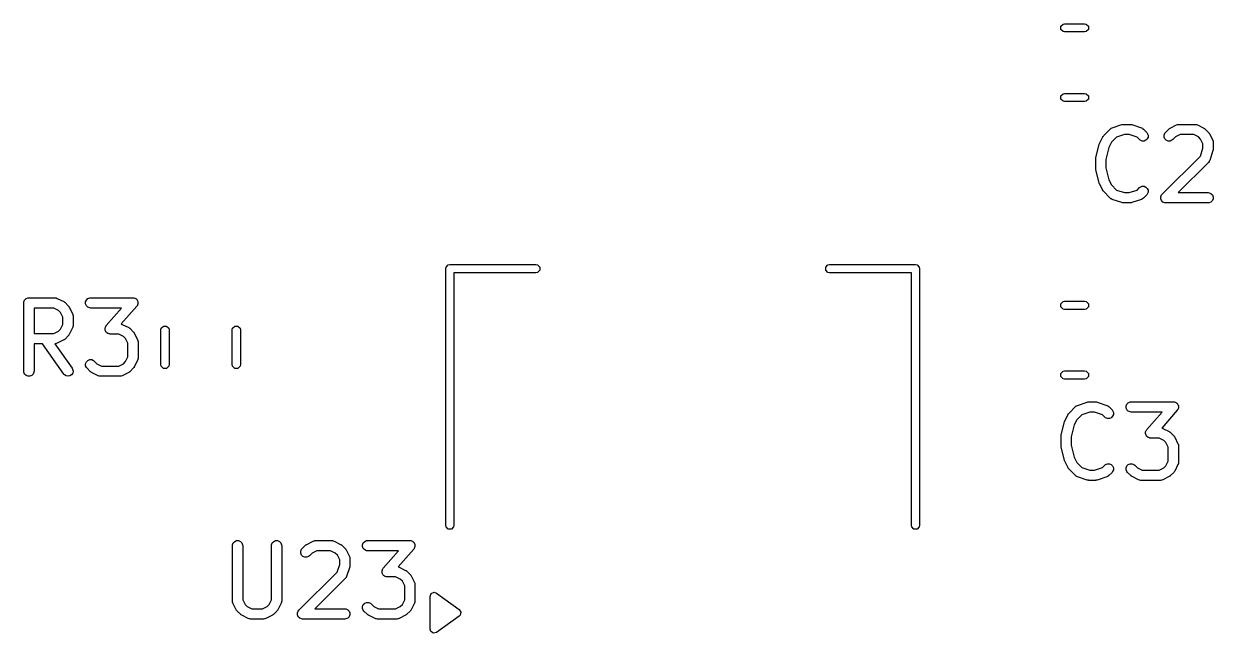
# Model space of a CAD drawing. Extents: x 117.1 to 211, y -138.1 to -43.1.
# Drawn here: x 118.82 to 136.24, y -61.95 to -53.02 of the extents above; entities that cross this region are included whole.
import ezdxf

# ---------------------------------------------------------------- set-up
doc = ezdxf.new("R2010")
doc.units = 0
doc.layers.add('BLACK', color=7, linetype='CONTINUOUS')

msp = doc.modelspace()

# ---------------------------------------------------------------- linework, layer by layer
at = {"layer": 'BLACK', "linetype": 'CONTINUOUS'}
for p, q in [((134.0108, -53.061039), (134.043272, -53.028567)), ((134.0108, -53.106961), (134.0108, -53.061039)), ((134.043272, -53.139433), (134.0108, -53.106961)), ((134.043272, -53.028567), (134.066233, -53.024)), ((134.066233, -53.024), (134.358767, -53.024)), ((134.358767, -53.024), (134.381728, -53.028567)), ((134.381728, -53.028567), (134.4142, -53.061039)), ((134.4142, -53.106961), (134.381728, -53.139433)), ((134.4142, -53.061039), (134.4142, -53.106961)), ((134.066233, -53.144), (134.043272, -53.139433)), ((134.358767, -53.144), (134.066233, -53.144)), ((134.381728, -53.139433), (134.358767, -53.144)), ((134.0108, -54.081039), (134.043272, -54.048567)), ((134.0108, -54.126961), (134.0108, -54.081039)), ((134.043272, -54.159433), (134.0108, -54.126961)), ((134.043272, -54.048567), (134.066233, -54.044)), ((134.066233, -54.164), (134.043272, -54.159433)), ((134.066233, -54.044), (134.358767, -54.044)), ((134.358767, -54.164), (134.066233, -54.164)), ((134.358767, -54.044), (134.381728, -54.048567)), ((134.381728, -54.159433), (134.358767, -54.164)), ((134.381728, -54.048567), (134.4142, -54.081039)), ((134.4142, -54.126961), (134.381728, -54.159433)), ((134.4142, -54.081039), (134.4142, -54.126961)), ((134.763045, -54.549287), (134.905901, -54.501668)), ((134.905901, -54.501668), (134.913156, -54.500018)), ((134.913156, -54.500018), (134.914987, -54.49926)), ((134.914987, -54.49926), (134.91764, -54.498998)), ((134.91764, -54.498998), (134.920238, -54.498408)), ((134.920238, -54.498408), (134.922212, -54.498548)), ((134.922212, -54.498548), (134.929619, -54.497819)), ((134.929619, -54.497819), (135.024857, -54.497819)), ((135.024857, -54.497819), (135.032262, -54.498548)), ((135.032262, -54.498548), (135.034237, -54.498408)), ((135.034237, -54.498408), (135.036834, -54.498998)), ((135.036834, -54.498998), (135.039489, -54.49926)), ((135.039489, -54.49926), (135.04132, -54.500018)), ((135.04132, -54.500018), (135.048574, -54.501668)), ((135.048574, -54.501668), (135.191431, -54.549287)), ((135.610364, -54.553356), (135.705602, -54.505737)), ((135.705602, -54.505737), (135.719333, -54.500482)), ((135.719333, -54.500482), (135.722022, -54.50029)), ((135.722022, -54.50029), (135.724511, -54.49926)), ((135.724511, -54.49926), (135.739143, -54.497819)), ((135.739143, -54.497819), (135.977238, -54.497819)), ((135.977238, -54.497819), (135.99187, -54.49926)), ((135.99187, -54.49926), (135.994359, -54.500291)), ((135.994359, -54.500291), (135.997047, -54.500482)), ((135.997047, -54.500482), (136.010779, -54.505737)), ((136.010779, -54.505737), (136.106017, -54.553356)), ((134.576823, -54.777373), (134.624442, -54.682135)), ((134.624442, -54.682135), (134.628406, -54.675835)), ((134.628406, -54.675835), (134.629164, -54.674008)), ((134.629164, -54.674008), (134.630852, -54.671951)), ((134.630852, -54.671951), (134.632274, -54.669692)), ((134.632274, -54.669692), (134.633772, -54.668392)), ((134.633772, -54.668392), (134.638491, -54.662643)), ((134.638491, -54.662643), (134.733729, -54.567405)), ((134.733729, -54.567405), (134.745094, -54.558077)), ((134.745094, -54.558077), (134.747584, -54.557045)), ((134.747584, -54.557045), (134.749619, -54.555281)), ((134.749619, -54.555281), (134.763045, -54.549287)), ((134.827276, -54.68599), (134.753163, -54.760103)), ((134.941789, -54.647819), (134.827276, -54.68599)), ((135.012687, -54.647819), (134.941789, -54.647819)), ((135.1272, -54.68599), (135.012687, -54.647819)), ((135.1623, -54.72109), (135.1272, -54.68599)), ((135.191431, -54.549287), (135.204856, -54.555281)), ((135.204856, -54.555281), (135.206891, -54.557046)), ((135.206891, -54.557046), (135.209382, -54.558078)), ((135.209382, -54.558078), (135.220747, -54.567405)), ((135.220747, -54.567405), (135.268366, -54.615024)), ((135.268366, -54.615024), (135.277693, -54.626389)), ((135.277693, -54.626389), (135.288892, -54.653425)), ((135.288892, -54.682688), (135.277693, -54.709724)), ((135.288892, -54.653425), (135.288892, -54.682688)), ((135.522727, -54.653426), (135.533926, -54.626389)), ((135.522727, -54.682688), (135.522727, -54.653426)), ((135.533926, -54.709725), (135.522727, -54.682688)), ((135.533926, -54.626389), (135.543253, -54.615024)), ((135.543253, -54.615024), (135.590872, -54.567405)), ((135.590872, -54.567405), (135.596621, -54.562686)), ((135.596621, -54.562686), (135.597921, -54.561188)), ((135.597921, -54.561188), (135.60018, -54.559766)), ((135.60018, -54.559766), (135.602237, -54.558078)), ((135.602237, -54.558078), (135.604064, -54.55732)), ((135.604064, -54.55732), (135.610364, -54.553356)), ((135.688332, -54.682077), (135.649319, -54.72109)), ((135.756848, -54.647819), (135.688332, -54.682077)), ((135.959533, -54.647819), (135.756848, -54.647819)), ((136.028049, -54.682077), (135.959533, -54.647819)), ((136.058456, -54.712484), (136.028049, -54.682077)), ((136.106017, -54.553356), (136.112316, -54.55732)), ((136.112316, -54.55732), (136.114144, -54.558078)), ((136.114144, -54.558078), (136.1162, -54.559766)), ((136.1162, -54.559766), (136.11846, -54.561188)), ((136.11846, -54.561188), (136.119759, -54.562686)), ((136.119759, -54.562686), (136.125509, -54.567405)), ((136.125509, -54.567405), (136.173128, -54.615024)), ((136.173128, -54.615024), (136.177846, -54.620773)), ((136.177846, -54.620773), (136.179345, -54.622073)), ((136.179345, -54.622073), (136.180766, -54.624332)), ((136.180766, -54.624332), (136.182455, -54.626389)), ((136.182455, -54.626389), (136.183212, -54.628216)), ((136.183212, -54.628216), (136.187177, -54.634516)), ((136.187177, -54.634516), (136.234796, -54.729754)), ((134.523525, -54.9832), (134.571144, -54.792724)), ((134.571144, -54.792724), (134.571529, -54.791644)), ((134.571529, -54.791644), (134.571568, -54.791105)), ((134.571568, -54.791105), (134.573895, -54.785023)), ((134.573895, -54.785023), (134.576091, -54.778878)), ((134.576091, -54.778878), (134.576413, -54.778442)), ((134.576413, -54.778442), (134.576823, -54.777373)), ((134.714669, -54.83709), (134.671286, -55.010624)), ((134.753163, -54.760103), (134.714669, -54.83709)), ((135.173665, -54.730417), (135.1623, -54.72109)), ((135.200701, -54.741616), (135.173665, -54.730417)), ((135.229964, -54.741616), (135.200701, -54.741616)), ((135.257, -54.730417), (135.229964, -54.741616)), ((135.277693, -54.709724), (135.257, -54.730417)), ((135.554618, -54.730417), (135.533926, -54.709725)), ((135.581655, -54.741616), (135.554618, -54.730417)), ((135.610917, -54.741616), (135.581655, -54.741616)), ((135.637954, -54.730417), (135.610917, -54.741616)), ((135.649319, -54.72109), (135.637954, -54.730417)), ((136.054542, -54.960876), (136.092714, -54.846363)), ((136.092714, -54.781), (136.058456, -54.712484)), ((136.092714, -54.846363), (136.092714, -54.781)), ((136.234796, -54.729754), (136.240051, -54.743485)), ((136.240514, -54.874995), (136.238865, -54.882251)), ((136.240051, -54.743485), (136.240242, -54.746174)), ((136.240242, -54.746174), (136.241273, -54.748663)), ((136.241273, -54.873165), (136.240514, -54.874995)), ((136.241273, -54.748663), (136.242714, -54.763295)), ((136.241534, -54.870511), (136.241273, -54.873165)), ((136.242125, -54.867914), (136.241534, -54.870511)), ((136.242714, -54.858533), (136.241984, -54.865939)), ((136.241984, -54.865939), (136.242125, -54.867914)), ((136.242714, -54.763295), (136.242714, -54.858533)), ((134.521286, -55.00139), (134.521537, -54.998836)), ((134.521286, -55.144247), (134.521286, -55.00139)), ((134.521375, -54.997744), (134.522184, -54.99227)), ((134.521537, -54.998836), (134.521375, -54.997744)), ((134.522184, -54.99227), (134.522727, -54.986758)), ((134.522727, -54.986758), (134.523149, -54.985736)), ((134.523149, -54.985736), (134.523525, -54.9832)), ((134.671286, -55.010624), (134.671286, -55.135013)), ((135.495634, -55.519786), (136.054542, -54.960876)), ((136.182456, -55.043058), (136.173128, -55.054423)), ((136.183487, -55.040567), (136.182456, -55.043058)), ((136.185252, -55.038533), (136.183487, -55.040567)), ((136.191246, -55.025107), (136.185252, -55.038533)), ((136.238865, -54.882251), (136.191246, -55.025107)), ((134.521537, -55.1468), (134.521286, -55.144247)), ((134.521375, -55.147893), (134.521537, -55.1468)), ((134.522184, -55.153366), (134.521375, -55.147893)), ((134.522727, -55.158879), (134.522184, -55.153366)), ((134.523149, -55.1599), (134.522727, -55.158879)), ((134.523525, -55.162437), (134.523149, -55.1599)), ((134.571144, -55.352913), (134.523525, -55.162437)), ((134.671286, -55.135013), (134.714669, -55.308547)), ((136.173128, -55.054423), (135.729733, -55.497819)), ((134.571529, -55.353992), (134.571144, -55.352913)), ((134.571568, -55.354532), (134.571529, -55.353992)), ((134.573895, -55.360613), (134.571568, -55.354532)), ((134.576091, -55.366759), (134.573895, -55.360613)), ((134.576413, -55.367194), (134.576091, -55.366759)), ((134.576823, -55.368264), (134.576413, -55.367194)), ((134.624442, -55.463502), (134.576823, -55.368264)), ((134.714669, -55.308547), (134.753163, -55.385534)), ((134.753163, -55.385534), (134.827276, -55.459648)), ((134.628405, -55.469798), (134.624442, -55.463502)), ((134.629163, -55.471628), (134.628405, -55.469798)), ((134.630852, -55.473686), (134.629163, -55.471628)), ((134.632274, -55.475945), (134.630852, -55.473686)), ((134.633772, -55.477244), (134.632274, -55.475945)), ((134.638491, -55.482994), (134.633772, -55.477244)), ((134.733729, -55.578233), (134.638491, -55.482994)), ((134.827276, -55.459648), (134.941789, -55.497819)), ((134.941789, -55.497819), (135.012687, -55.497819)), ((135.012687, -55.497819), (135.1272, -55.459647)), ((135.1272, -55.459647), (135.162299, -55.424548)), ((135.162299, -55.424548), (135.173665, -55.41522)), ((135.173665, -55.41522), (135.200701, -55.404021)), ((135.200701, -55.404021), (135.229964, -55.404021)), ((135.268366, -55.530613), (135.220748, -55.578232)), ((135.229964, -55.404021), (135.257, -55.415219)), ((135.257, -55.415219), (135.277693, -55.435912)), ((135.277694, -55.519247), (135.268366, -55.530613)), ((135.277693, -55.435912), (135.288892, -55.462948)), ((135.288892, -55.492211), (135.277694, -55.519247)), ((135.288892, -55.462948), (135.288892, -55.492211)), ((135.475108, -55.558187), (135.486307, -55.531151)), ((135.475108, -55.587451), (135.475108, -55.558187)), ((135.486307, -55.531151), (135.495634, -55.519786)), ((135.729733, -55.497819), (136.167714, -55.497819)), ((136.167714, -55.497819), (136.182346, -55.49926)), ((136.182346, -55.49926), (136.209382, -55.510459)), ((136.209382, -55.510459), (136.230074, -55.531151)), ((136.230074, -55.531151), (136.241273, -55.558187)), ((136.241273, -55.558187), (136.241273, -55.587451)), ((134.745094, -55.587561), (134.733729, -55.578233)), ((134.747584, -55.588592), (134.745094, -55.587561)), ((134.749619, -55.590357), (134.747584, -55.588592)), ((134.763045, -55.596351), (134.749619, -55.590357)), ((134.905901, -55.64397), (134.763045, -55.596351)), ((134.913156, -55.645619), (134.905901, -55.64397)), ((134.914987, -55.646378), (134.913156, -55.645619)), ((134.91764, -55.646639), (134.914987, -55.646378)), ((134.920238, -55.64723), (134.91764, -55.646639)), ((134.922212, -55.647089), (134.920238, -55.64723)), ((134.929619, -55.647819), (134.922212, -55.647089)), ((135.024857, -55.647819), (134.929619, -55.647819)), ((135.032262, -55.647089), (135.024857, -55.647819)), ((135.034237, -55.64723), (135.032262, -55.647089)), ((135.036834, -55.646639), (135.034237, -55.64723)), ((135.039489, -55.646378), (135.036834, -55.646639)), ((135.04132, -55.645619), (135.039489, -55.646378)), ((135.048574, -55.64397), (135.04132, -55.645619)), ((135.191431, -55.596351), (135.048574, -55.64397)), ((135.204856, -55.590357), (135.191431, -55.596351)), ((135.206891, -55.588591), (135.204856, -55.590357)), ((135.209382, -55.58756), (135.206891, -55.588591)), ((135.220748, -55.578232), (135.209382, -55.58756)), ((135.486307, -55.614487), (135.475108, -55.587451)), ((135.506999, -55.635179), (135.486307, -55.614487)), ((135.534035, -55.646378), (135.506999, -55.635179)), ((135.548667, -55.647819), (135.534035, -55.646378)), ((136.167714, -55.647819), (135.548667, -55.647819)), ((136.182346, -55.646378), (136.167714, -55.647819)), ((136.209382, -55.635179), (136.182346, -55.646378)), ((136.230074, -55.614487), (136.209382, -55.635179)), ((136.241273, -55.587451), (136.230074, -55.614487)), ((125.002, -56.612), (125.006567, -56.589039)), ((125.002, -60.372), (125.002, -56.612)), ((125.006567, -56.589039), (125.039039, -56.556567)), ((125.039039, -56.556567), (125.062, -56.552)), ((125.062, -56.552), (126.322, -56.552)), ((126.322, -56.552), (126.344961, -56.556567)), ((126.344961, -56.556567), (126.377433, -56.589039)), ((126.377433, -56.589039), (126.377433, -56.634961)), ((130.566567, -56.589039), (130.599039, -56.556567)), ((130.566567, -56.634961), (130.566567, -56.589039)), ((130.599039, -56.556567), (130.622, -56.552)), ((130.622, -56.552), (131.882, -56.552)), ((131.882, -56.552), (131.904961, -56.556567)), ((131.904961, -56.556567), (131.937433, -56.589039)), ((131.937433, -56.589039), (131.942, -56.612)), ((131.942, -56.612), (131.942, -60.372)), ((126.322, -56.672), (125.122, -56.672)), ((125.122, -56.672), (125.122, -60.372)), ((126.344961, -56.667433), (126.322, -56.672)), ((126.377433, -56.634961), (126.344961, -56.667433)), ((130.599039, -56.667433), (130.566567, -56.634961)), ((130.622, -56.672), (130.599039, -56.667433)), ((131.822, -56.672), (130.622, -56.672)), ((131.822, -60.372), (131.822, -56.672)), ((118.820905, -57.112819), (118.822346, -57.098187)), ((118.820905, -58.112819), (118.820905, -57.112819)), ((118.822346, -57.098187), (118.833545, -57.071151)), ((118.833545, -57.071151), (118.854237, -57.050459)), ((118.854237, -57.050459), (118.881273, -57.03926)), ((118.881273, -57.03926), (118.895905, -57.037819)), ((118.895905, -57.037819), (119.276857, -57.037819)), ((119.276857, -57.037819), (119.291489, -57.03926)), ((119.291489, -57.03926), (119.293978, -57.040291)), ((119.293978, -57.040291), (119.296666, -57.040482)), ((119.296666, -57.040482), (119.310398, -57.045737)), ((119.310398, -57.045737), (119.405636, -57.093356)), ((119.405636, -57.093356), (119.411935, -57.09732)), ((119.411935, -57.09732), (119.413763, -57.098078)), ((119.413763, -57.098078), (119.415819, -57.099766)), ((119.415819, -57.099766), (119.418079, -57.101188)), ((119.418079, -57.101188), (119.419378, -57.102686)), ((119.419378, -57.102686), (119.425128, -57.107405)), ((119.425128, -57.107405), (119.472747, -57.155024)), ((119.727108, -57.098187), (119.738307, -57.071151)), ((119.727108, -57.127451), (119.727108, -57.098187)), ((119.738307, -57.154487), (119.727108, -57.127451)), ((119.738307, -57.071151), (119.758999, -57.050459)), ((119.758999, -57.050459), (119.786035, -57.03926)), ((119.786035, -57.03926), (119.800667, -57.037819)), ((119.800667, -57.037819), (120.419714, -57.037819)), ((120.419714, -57.037819), (120.427452, -57.038581)), ((120.427452, -57.038581), (120.42942, -57.03845)), ((120.42942, -57.03845), (120.430775, -57.038908)), ((120.430775, -57.038908), (120.434346, -57.03926)), ((120.434346, -57.03926), (120.445603, -57.043923)), ((120.445603, -57.043923), (120.457141, -57.047825)), ((120.457141, -57.047825), (120.459045, -57.04949)), ((120.459045, -57.04949), (120.461382, -57.050459)), ((120.461382, -57.050459), (120.469992, -57.059069)), ((120.469992, -57.059069), (120.479165, -57.067095)), ((120.479165, -57.067095), (120.480287, -57.069364)), ((120.480287, -57.069364), (120.482074, -57.071151)), ((120.482074, -57.071151), (120.486734, -57.082401)), ((120.488609, -57.138708), (120.484708, -57.150246)), ((120.486734, -57.082401), (120.492137, -57.093327)), ((120.493273, -57.127451), (120.488609, -57.138708)), ((120.492137, -57.093327), (120.492305, -57.09585)), ((120.492305, -57.09585), (120.493273, -57.098187)), ((120.493273, -57.098187), (120.493273, -57.110371)), ((120.493273, -57.110371), (120.494083, -57.122525)), ((120.494083, -57.122525), (120.493273, -57.12492)), ((120.493273, -57.12492), (120.493273, -57.127451)), ((134.0108, -57.125039), (134.043272, -57.092567)), ((134.0108, -57.170961), (134.0108, -57.125039)), ((134.043272, -57.092567), (134.066233, -57.088)), ((134.066233, -57.088), (134.358767, -57.088)), ((134.358767, -57.088), (134.381728, -57.092567)), ((134.381728, -57.092567), (134.4142, -57.125039)), ((134.4142, -57.125039), (134.4142, -57.170961)), ((119.259152, -57.187819), (118.970905, -57.187819)), ((118.970905, -57.187819), (118.970905, -57.561628)), ((119.327668, -57.222077), (119.259152, -57.187819)), ((119.358075, -57.252484), (119.327668, -57.222077)), ((119.392333, -57.321), (119.358075, -57.252484)), ((119.472747, -57.155024), (119.477465, -57.160773)), ((119.477465, -57.160773), (119.478964, -57.162073)), ((119.478964, -57.162073), (119.480385, -57.164332)), ((119.480385, -57.164332), (119.482074, -57.166389)), ((119.482074, -57.166389), (119.482831, -57.168216)), ((119.482831, -57.168216), (119.486796, -57.174516)), ((119.486796, -57.174516), (119.534415, -57.269754)), ((119.534415, -57.269754), (119.53967, -57.283485)), ((119.53967, -57.283485), (119.539861, -57.286174)), ((119.539861, -57.286174), (119.540892, -57.288663)), ((119.540892, -57.288663), (119.542333, -57.303295)), ((119.542333, -57.303295), (119.542333, -57.446152)), ((119.758999, -57.175179), (119.738307, -57.154487)), ((119.786035, -57.186378), (119.758999, -57.175179)), ((119.800667, -57.187819), (119.786035, -57.186378)), ((120.254432, -57.187819), (119.800667, -57.187819)), ((120.029938, -57.444383), (120.254432, -57.187819)), ((120.476157, -57.162207), (120.249261, -57.421516)), ((120.480678, -57.155882), (120.476157, -57.162207)), ((120.482074, -57.154487), (120.480678, -57.155882)), ((120.482622, -57.153163), (120.482074, -57.154487)), ((120.484708, -57.150246), (120.482622, -57.153163)), ((134.043272, -57.203433), (134.0108, -57.170961)), ((134.066233, -57.208), (134.043272, -57.203433)), ((134.358767, -57.208), (134.066233, -57.208)), ((134.381728, -57.203433), (134.358767, -57.208)), ((134.4142, -57.170961), (134.381728, -57.203433)), ((119.358075, -57.496963), (119.392333, -57.428447)), ((119.392333, -57.428447), (119.392333, -57.321)), ((119.534415, -57.479693), (119.486796, -57.574931)), ((119.53967, -57.465962), (119.534415, -57.479693)), ((119.539861, -57.463272), (119.53967, -57.465962)), ((119.540892, -57.460784), (119.539861, -57.463272)), ((119.542333, -57.446152), (119.540892, -57.460784)), ((120.012012, -57.484065), (120.012822, -57.481669)), ((120.012822, -57.496218), (120.012012, -57.484065)), ((120.012822, -57.479139), (120.017485, -57.467881)), ((120.012822, -57.481669), (120.012822, -57.479139)), ((120.017485, -57.467881), (120.021387, -57.456344)), ((120.021387, -57.456344), (120.023472, -57.453426)), ((120.023472, -57.453426), (120.024021, -57.452103)), ((120.024021, -57.452103), (120.025416, -57.450707)), ((120.025416, -57.450707), (120.029938, -57.444383)), ((120.249261, -57.421516), (120.262779, -57.426689)), ((120.262779, -57.426689), (120.358017, -57.474308)), ((120.358017, -57.474308), (120.364316, -57.478272)), ((120.364316, -57.478272), (120.366144, -57.47903)), ((120.366144, -57.47903), (120.3682, -57.480718)), ((120.3682, -57.480718), (120.37046, -57.48214)), ((120.37046, -57.48214), (120.371759, -57.483638)), ((120.371759, -57.483638), (120.377509, -57.488357)), ((120.377509, -57.488357), (120.425128, -57.535976)), ((120.8295, -57.506776), (120.834067, -57.483815)), ((120.834067, -57.483815), (120.866539, -57.451343)), ((120.866539, -57.451343), (120.912461, -57.451343)), ((120.912461, -57.451343), (120.944933, -57.483815)), ((120.944933, -57.483815), (120.9495, -57.506776)), ((121.8745, -57.506776), (121.879067, -57.483815)), ((121.879067, -57.483815), (121.911539, -57.451343)), ((121.911539, -57.451343), (121.957461, -57.451343)), ((121.957461, -57.451343), (121.989933, -57.483815)), ((121.989933, -57.483815), (121.9945, -57.506776)), ((118.970905, -57.561628), (119.259152, -57.561628)), ((119.259152, -57.561628), (119.327668, -57.52737)), ((119.405636, -57.656091), (119.310398, -57.70371)), ((119.327668, -57.52737), (119.358075, -57.496963)), ((119.411935, -57.652126), (119.405636, -57.656091)), ((119.413763, -57.651369), (119.411935, -57.652126)), ((119.415819, -57.64968), (119.413763, -57.651369)), ((119.418079, -57.648259), (119.415819, -57.64968)), ((119.419378, -57.64676), (119.418079, -57.648259)), ((119.425128, -57.642042), (119.419378, -57.64676)), ((119.472747, -57.594423), (119.425128, -57.642042)), ((119.477465, -57.588673), (119.472747, -57.594423)), ((119.478964, -57.587374), (119.477465, -57.588673)), ((119.480385, -57.585114), (119.478964, -57.587374)), ((119.482074, -57.583058), (119.480385, -57.585114)), ((119.482831, -57.58123), (119.482074, -57.583058)), ((119.486796, -57.574931), (119.482831, -57.58123)), ((120.012822, -57.508403), (120.012822, -57.496218)), ((120.013789, -57.510739), (120.012822, -57.508403)), ((120.013958, -57.513263), (120.013789, -57.510739)), ((120.01936, -57.524188), (120.013958, -57.513263)), ((120.024021, -57.535439), (120.01936, -57.524188)), ((120.025807, -57.537225), (120.024021, -57.535439)), ((120.02693, -57.539495), (120.025807, -57.537225)), ((120.036102, -57.54752), (120.02693, -57.539495)), ((120.044713, -57.556131), (120.036102, -57.54752)), ((120.047049, -57.557099), (120.044713, -57.556131)), ((120.048954, -57.558765), (120.047049, -57.557099)), ((120.060491, -57.562666), (120.048954, -57.558765)), ((120.071749, -57.56733), (120.060491, -57.562666)), ((120.075319, -57.567681), (120.071749, -57.56733)), ((120.076675, -57.56814), (120.075319, -57.567681)), ((120.078642, -57.568008), (120.076675, -57.56814)), ((120.086381, -57.568771), (120.078642, -57.568008)), ((120.211533, -57.568771), (120.086381, -57.568771)), ((120.280049, -57.603029), (120.211533, -57.568771)), ((120.310456, -57.633436), (120.280049, -57.603029)), ((120.344714, -57.701952), (120.310456, -57.633436)), ((120.425128, -57.535976), (120.429846, -57.541725)), ((120.429846, -57.541725), (120.431345, -57.543025)), ((120.431345, -57.543025), (120.432766, -57.545284)), ((120.432766, -57.545284), (120.434455, -57.547341)), ((120.434455, -57.547341), (120.435212, -57.549168)), ((120.435212, -57.549168), (120.439177, -57.555468)), ((120.439177, -57.555468), (120.486796, -57.650706)), ((120.486796, -57.650706), (120.492051, -57.664437)), ((120.492051, -57.664437), (120.492242, -57.667126)), ((120.8295, -58.016224), (120.8295, -57.506776)), ((120.9495, -57.506776), (120.9495, -58.016224)), ((121.8745, -58.016224), (121.8745, -57.506776)), ((121.9945, -57.506776), (121.9945, -58.016224)), ((119.094951, -57.711628), (118.970905, -57.711628)), ((118.970905, -57.711628), (118.970905, -58.112819)), ((119.405891, -58.155829), (119.094951, -57.711628)), ((119.291489, -57.710187), (119.277972, -57.711518)), ((119.277972, -57.711518), (119.528776, -58.06981)), ((119.293978, -57.709155), (119.291489, -57.710187)), ((119.296666, -57.708965), (119.293978, -57.709155)), ((119.310398, -57.70371), (119.296666, -57.708965)), ((120.344714, -57.904637), (120.344714, -57.701952)), ((120.492242, -57.667126), (120.493273, -57.669615)), ((120.493273, -57.669615), (120.494714, -57.684247)), ((120.494714, -57.684247), (120.494714, -57.922342)), ((119.727108, -58.002948), (119.738307, -57.975912)), ((119.727108, -58.032211), (119.727108, -58.002948)), ((119.738307, -57.975912), (119.759, -57.955219)), ((119.759, -57.955219), (119.786036, -57.944021)), ((119.786036, -57.944021), (119.815299, -57.944021)), ((119.815299, -57.944021), (119.842335, -57.95522)), ((119.842335, -57.95522), (119.853701, -57.964548)), ((119.853701, -57.964548), (119.892713, -58.003561)), ((119.892713, -58.003561), (119.961229, -58.037819)), ((120.211533, -58.037819), (120.280048, -58.003561)), ((120.280048, -58.003561), (120.310455, -57.973153)), ((120.310455, -57.973153), (120.344714, -57.904637)), ((120.486796, -57.955883), (120.439177, -58.051121)), ((120.492051, -57.942152), (120.486796, -57.955883)), ((120.492242, -57.939462), (120.492051, -57.942152)), ((120.493273, -57.936974), (120.492242, -57.939462)), ((120.494714, -57.922342), (120.493273, -57.936974)), ((118.822346, -58.127451), (118.820905, -58.112819)), ((118.833545, -58.154487), (118.822346, -58.127451)), ((118.854237, -58.175179), (118.833545, -58.154487)), ((118.881273, -58.186378), (118.854237, -58.175179)), ((118.910537, -58.186378), (118.881273, -58.186378)), ((118.937573, -58.175179), (118.910537, -58.186378)), ((118.958265, -58.154487), (118.937573, -58.175179)), ((118.969464, -58.127451), (118.958265, -58.154487)), ((118.970905, -58.112819), (118.969464, -58.127451)), ((119.415462, -58.166989), (119.405891, -58.155829)), ((119.440141, -58.182716), (119.415462, -58.166989)), ((119.468958, -58.187802), (119.440141, -58.182716)), ((119.497529, -58.181472), (119.468958, -58.187802)), ((119.521503, -58.16469), (119.497529, -58.181472)), ((119.53723, -58.140012), (119.521503, -58.16469)), ((119.528776, -58.06981), (119.535986, -58.082623)), ((119.535986, -58.082623), (119.542315, -58.111194)), ((119.542315, -58.111194), (119.53723, -58.140012)), ((119.738306, -58.059247), (119.727108, -58.032211)), ((119.747633, -58.070612), (119.738306, -58.059247)), ((119.795252, -58.118232), (119.747633, -58.070612)), ((119.801001, -58.12295), (119.795252, -58.118232)), ((119.802302, -58.12445), (119.801001, -58.12295)), ((119.804561, -58.125872), (119.802302, -58.12445)), ((119.806618, -58.12756), (119.804561, -58.125872)), ((119.808445, -58.128317), (119.806618, -58.12756)), ((119.814745, -58.132282), (119.808445, -58.128317)), ((119.909983, -58.179901), (119.814745, -58.132282)), ((119.923714, -58.185156), (119.909983, -58.179901)), ((119.926403, -58.185347), (119.923714, -58.185156)), ((119.928892, -58.186378), (119.926403, -58.185347)), ((119.943524, -58.187819), (119.928892, -58.186378)), ((120.229238, -58.187819), (119.943524, -58.187819)), ((119.961229, -58.037819), (120.211533, -58.037819)), ((120.24387, -58.186378), (120.229238, -58.187819)), ((120.246359, -58.185346), (120.24387, -58.186378)), ((120.249047, -58.185156), (120.246359, -58.185346)), ((120.262779, -58.179901), (120.249047, -58.185156)), ((120.358017, -58.132282), (120.262779, -58.179901)), ((120.364316, -58.128317), (120.358017, -58.132282)), ((120.366144, -58.12756), (120.364316, -58.128317)), ((120.3682, -58.125872), (120.366144, -58.12756)), ((120.37046, -58.12445), (120.3682, -58.125872)), ((120.37176, -58.12295), (120.37046, -58.12445)), ((120.37751, -58.118232), (120.37176, -58.12295)), ((120.425128, -58.070613), (120.37751, -58.118232)), ((120.429846, -58.064863), (120.425128, -58.070613)), ((120.431345, -58.063564), (120.429846, -58.064863)), ((120.432766, -58.061305), (120.431345, -58.063564)), ((120.434456, -58.059247), (120.432766, -58.061305)), ((120.435213, -58.057417), (120.434456, -58.059247)), ((120.439177, -58.051121), (120.435213, -58.057417)), ((120.834067, -58.039185), (120.8295, -58.016224)), ((120.866539, -58.071657), (120.834067, -58.039185)), ((120.912461, -58.071657), (120.866539, -58.071657)), ((120.944933, -58.039185), (120.912461, -58.071657)), ((120.9495, -58.016224), (120.944933, -58.039185)), ((121.879067, -58.039185), (121.8745, -58.016224)), ((121.911539, -58.071657), (121.879067, -58.039185)), ((121.957461, -58.071657), (121.911539, -58.071657)), ((121.989933, -58.039185), (121.957461, -58.071657)), ((121.9945, -58.016224), (121.989933, -58.039185)), ((134.0108, -58.145039), (134.043272, -58.112567)), ((134.0108, -58.190961), (134.0108, -58.145039)), ((134.043272, -58.112567), (134.066233, -58.108)), ((134.066233, -58.108), (134.358767, -58.108)), ((134.358767, -58.108), (134.381728, -58.112567)), ((134.381728, -58.112567), (134.4142, -58.145039)), ((134.4142, -58.145039), (134.4142, -58.190961)), ((134.043272, -58.223433), (134.0108, -58.190961)), ((134.066233, -58.228), (134.043272, -58.223433)), ((134.358767, -58.228), (134.066233, -58.228)), ((134.381728, -58.223433), (134.358767, -58.228)), ((134.4142, -58.190961), (134.381728, -58.223433)), ((134.130491, -58.726643), (134.225729, -58.631405)), ((134.225729, -58.631405), (134.237094, -58.622077)), ((134.237094, -58.622077), (134.239584, -58.621045)), ((134.239584, -58.621045), (134.241619, -58.619281)), ((134.241619, -58.619281), (134.255045, -58.613287)), ((134.255045, -58.613287), (134.397901, -58.565668)), ((134.397901, -58.565668), (134.405156, -58.564018)), ((134.405156, -58.564018), (134.406987, -58.56326)), ((134.406987, -58.56326), (134.40964, -58.562998)), ((134.40964, -58.562998), (134.412238, -58.562408)), ((134.412238, -58.562408), (134.414212, -58.562548)), ((134.414212, -58.562548), (134.421619, -58.561819)), ((134.421619, -58.561819), (134.516857, -58.561819)), ((134.516857, -58.561819), (134.524262, -58.562548)), ((134.524262, -58.562548), (134.526237, -58.562408)), ((134.526237, -58.562408), (134.528834, -58.562998)), ((134.528834, -58.562998), (134.531489, -58.56326)), ((134.531489, -58.56326), (134.53332, -58.564018)), ((134.53332, -58.564018), (134.540574, -58.565668)), ((134.540574, -58.565668), (134.683431, -58.613287)), ((134.683431, -58.613287), (134.696856, -58.619281)), ((134.696856, -58.619281), (134.698891, -58.621046)), ((134.698891, -58.621046), (134.701382, -58.622078)), ((134.701382, -58.622078), (134.712747, -58.631405)), ((134.712747, -58.631405), (134.760366, -58.679024)), ((134.760366, -58.679024), (134.769693, -58.690389)), ((134.769693, -58.690389), (134.780892, -58.717425)), ((134.967108, -58.622187), (134.978307, -58.595151)), ((134.967108, -58.651451), (134.967108, -58.622187)), ((134.978307, -58.678487), (134.967108, -58.651451)), ((134.978307, -58.595151), (134.998999, -58.574459)), ((134.998999, -58.699179), (134.978307, -58.678487)), ((134.998999, -58.574459), (135.026035, -58.56326)), ((135.026035, -58.710378), (134.998999, -58.699179)), ((135.026035, -58.56326), (135.040667, -58.561819)), ((135.040667, -58.711819), (135.026035, -58.710378)), ((135.040667, -58.561819), (135.659714, -58.561819)), ((135.716157, -58.686207), (135.489261, -58.945516)), ((135.659714, -58.561819), (135.667452, -58.562581)), ((135.667452, -58.562581), (135.66942, -58.56245)), ((135.66942, -58.56245), (135.670775, -58.562908)), ((135.670775, -58.562908), (135.674346, -58.56326)), ((135.674346, -58.56326), (135.685603, -58.567923)), ((135.685603, -58.567923), (135.697141, -58.571825)), ((135.697141, -58.571825), (135.699045, -58.57349)), ((135.699045, -58.57349), (135.701382, -58.574459)), ((135.701382, -58.574459), (135.709992, -58.583069)), ((135.709992, -58.583069), (135.719165, -58.591095)), ((135.720678, -58.679882), (135.716157, -58.686207)), ((135.719165, -58.591095), (135.720287, -58.593364)), ((135.720287, -58.593364), (135.722074, -58.595151)), ((135.722074, -58.678487), (135.720678, -58.679882)), ((135.722074, -58.595151), (135.726734, -58.606401)), ((135.722622, -58.677163), (135.722074, -58.678487)), ((135.724708, -58.674246), (135.722622, -58.677163)), ((135.728609, -58.662708), (135.724708, -58.674246)), ((135.726734, -58.606401), (135.732137, -58.617327)), ((135.733273, -58.651451), (135.728609, -58.662708)), ((135.732137, -58.617327), (135.732305, -58.61985)), ((135.732305, -58.61985), (135.733273, -58.622187)), ((135.733273, -58.622187), (135.733273, -58.634371)), ((135.733273, -58.634371), (135.734083, -58.646525)), ((135.734083, -58.646525), (135.733273, -58.64892)), ((135.733273, -58.64892), (135.733273, -58.651451)), ((134.015525, -59.0472), (134.063144, -58.856724)), ((134.063144, -58.856724), (134.063529, -58.855644)), ((134.063529, -58.855644), (134.063568, -58.855105)), ((134.063568, -58.855105), (134.065895, -58.849023)), ((134.065895, -58.849023), (134.068091, -58.842878)), ((134.068091, -58.842878), (134.068413, -58.842442)), ((134.068413, -58.842442), (134.068823, -58.841373)), ((134.068823, -58.841373), (134.116442, -58.746135)), ((134.116442, -58.746135), (134.120406, -58.739835)), ((134.120406, -58.739835), (134.121164, -58.738008)), ((134.121164, -58.738008), (134.122852, -58.735951)), ((134.122852, -58.735951), (134.124274, -58.733692)), ((134.124274, -58.733692), (134.125772, -58.732392)), ((134.125772, -58.732392), (134.130491, -58.726643)), ((134.245163, -58.824103), (134.206669, -58.90109)), ((134.319276, -58.74999), (134.245163, -58.824103)), ((134.433789, -58.711819), (134.319276, -58.74999)), ((134.504687, -58.711819), (134.433789, -58.711819)), ((134.6192, -58.74999), (134.504687, -58.711819)), ((134.6543, -58.78509), (134.6192, -58.74999)), ((134.665665, -58.794417), (134.6543, -58.78509)), ((134.692701, -58.805616), (134.665665, -58.794417)), ((134.721964, -58.805616), (134.692701, -58.805616)), ((134.749, -58.794417), (134.721964, -58.805616)), ((134.769693, -58.773724), (134.749, -58.794417)), ((134.780892, -58.746688), (134.769693, -58.773724)), ((134.780892, -58.717425), (134.780892, -58.746688)), ((135.494432, -58.711819), (135.040667, -58.711819)), ((135.269938, -58.968383), (135.494432, -58.711819)), ((134.013375, -59.061744), (134.014184, -59.05627)), ((134.014184, -59.05627), (134.014727, -59.050758)), ((134.014727, -59.050758), (134.015149, -59.049736)), ((134.015149, -59.049736), (134.015525, -59.0472)), ((134.206669, -58.90109), (134.163286, -59.074624)), ((135.252012, -59.008065), (135.252822, -59.005669)), ((135.252822, -59.020218), (135.252012, -59.008065)), ((135.252822, -59.003139), (135.257485, -58.991881)), ((135.252822, -59.005669), (135.252822, -59.003139)), ((135.252822, -59.032403), (135.252822, -59.020218)), ((135.253789, -59.034739), (135.252822, -59.032403)), ((135.253958, -59.037263), (135.253789, -59.034739)), ((135.25936, -59.048188), (135.253958, -59.037263)), ((135.257485, -58.991881), (135.261387, -58.980344)), ((135.264021, -59.059439), (135.25936, -59.048188)), ((135.261387, -58.980344), (135.263472, -58.977426)), ((135.263472, -58.977426), (135.264021, -58.976103)), ((135.264021, -58.976103), (135.265416, -58.974707)), ((135.265807, -59.061225), (135.264021, -59.059439)), ((135.265416, -58.974707), (135.269938, -58.968383)), ((135.489261, -58.945516), (135.502779, -58.950689)), ((135.502779, -58.950689), (135.598017, -58.998308)), ((135.598017, -58.998308), (135.604316, -59.002272)), ((135.604316, -59.002272), (135.606144, -59.00303)), ((135.606144, -59.00303), (135.6082, -59.004718)), ((135.6082, -59.004718), (135.61046, -59.00614)), ((135.61046, -59.00614), (135.611759, -59.007638)), ((135.611759, -59.007638), (135.617509, -59.012357)), ((135.617509, -59.012357), (135.665128, -59.059976)), ((134.013286, -59.06539), (134.013537, -59.062836)), ((134.013286, -59.208247), (134.013286, -59.06539)), ((134.013537, -59.2108), (134.013286, -59.208247)), ((134.013537, -59.062836), (134.013375, -59.061744)), ((134.013375, -59.211893), (134.013537, -59.2108)), ((134.014184, -59.217366), (134.013375, -59.211893)), ((134.014727, -59.222879), (134.014184, -59.217366)), ((134.015149, -59.2239), (134.014727, -59.222879)), ((134.015525, -59.226437), (134.015149, -59.2239)), ((134.063144, -59.416913), (134.015525, -59.226437)), ((134.163286, -59.074624), (134.163286, -59.199013)), ((134.163286, -59.199013), (134.206669, -59.372547)), ((135.26693, -59.063495), (135.265807, -59.061225)), ((135.276102, -59.07152), (135.26693, -59.063495)), ((135.284713, -59.080131), (135.276102, -59.07152)), ((135.287049, -59.081099), (135.284713, -59.080131)), ((135.288954, -59.082765), (135.287049, -59.081099)), ((135.300491, -59.086666), (135.288954, -59.082765)), ((135.311749, -59.09133), (135.300491, -59.086666)), ((135.315319, -59.091681), (135.311749, -59.09133)), ((135.316675, -59.09214), (135.315319, -59.091681)), ((135.318642, -59.092008), (135.316675, -59.09214)), ((135.326381, -59.092771), (135.318642, -59.092008)), ((135.451533, -59.092771), (135.326381, -59.092771)), ((135.520049, -59.127029), (135.451533, -59.092771)), ((135.550456, -59.157436), (135.520049, -59.127029)), ((135.584714, -59.225952), (135.550456, -59.157436)), ((135.584714, -59.428637), (135.584714, -59.225952)), ((135.665128, -59.059976), (135.669846, -59.065725)), ((135.669846, -59.065725), (135.671345, -59.067025)), ((135.671345, -59.067025), (135.672766, -59.069284)), ((135.672766, -59.069284), (135.674455, -59.071341)), ((135.674455, -59.071341), (135.675212, -59.073168)), ((135.675212, -59.073168), (135.679177, -59.079468)), ((135.679177, -59.079468), (135.726796, -59.174706)), ((135.726796, -59.174706), (135.732051, -59.188437)), ((135.732051, -59.188437), (135.732242, -59.191126)), ((135.732242, -59.191126), (135.733273, -59.193615)), ((135.733273, -59.193615), (135.734714, -59.208247)), ((135.734714, -59.208247), (135.734714, -59.446342)), ((134.206669, -59.372547), (134.245163, -59.449534)), ((134.063529, -59.417992), (134.063144, -59.416913)), ((134.063568, -59.418532), (134.063529, -59.417992)), ((134.065895, -59.424613), (134.063568, -59.418532)), ((134.068091, -59.430759), (134.065895, -59.424613)), ((134.068413, -59.431194), (134.068091, -59.430759)), ((134.068823, -59.432264), (134.068413, -59.431194)), ((134.116442, -59.527502), (134.068823, -59.432264)), ((134.120405, -59.533798), (134.116442, -59.527502)), ((134.121163, -59.535628), (134.120405, -59.533798)), ((134.122852, -59.537686), (134.121163, -59.535628)), ((134.124274, -59.539945), (134.122852, -59.537686)), ((134.125772, -59.541244), (134.124274, -59.539945)), ((134.130491, -59.546994), (134.125772, -59.541244)), ((134.225729, -59.642233), (134.130491, -59.546994)), ((134.245163, -59.449534), (134.319276, -59.523648)), ((134.319276, -59.523648), (134.433789, -59.561819)), ((134.433789, -59.561819), (134.504687, -59.561819)), ((134.504687, -59.561819), (134.6192, -59.523647)), ((134.6192, -59.523647), (134.654299, -59.488548)), ((134.654299, -59.488548), (134.665665, -59.47922)), ((134.665665, -59.47922), (134.692701, -59.468021)), ((134.692701, -59.468021), (134.721964, -59.468021)), ((134.721964, -59.468021), (134.749, -59.479219)), ((134.749, -59.479219), (134.769693, -59.499912)), ((134.769693, -59.499912), (134.780892, -59.526948)), ((134.780892, -59.556211), (134.769694, -59.583247)), ((134.780892, -59.526948), (134.780892, -59.556211)), ((134.967108, -59.526948), (134.978307, -59.499912)), ((134.967108, -59.556211), (134.967108, -59.526948)), ((134.978306, -59.583247), (134.967108, -59.556211)), ((134.978307, -59.499912), (134.999, -59.479219)), ((134.999, -59.479219), (135.026036, -59.468021)), ((135.026036, -59.468021), (135.055299, -59.468021)), ((135.055299, -59.468021), (135.082335, -59.47922)), ((135.082335, -59.47922), (135.093701, -59.488548)), ((135.093701, -59.488548), (135.132713, -59.527561)), ((135.132713, -59.527561), (135.201229, -59.561819)), ((135.201229, -59.561819), (135.451533, -59.561819)), ((135.451533, -59.561819), (135.520048, -59.527561)), ((135.520048, -59.527561), (135.550455, -59.497153)), ((135.550455, -59.497153), (135.584714, -59.428637)), ((135.675213, -59.581417), (135.674456, -59.583247)), ((135.679177, -59.575121), (135.675213, -59.581417)), ((135.726796, -59.479883), (135.679177, -59.575121)), ((135.732051, -59.466152), (135.726796, -59.479883)), ((135.732242, -59.463462), (135.732051, -59.466152)), ((135.733273, -59.460974), (135.732242, -59.463462)), ((135.734714, -59.446342), (135.733273, -59.460974)), ((134.237094, -59.651561), (134.225729, -59.642233)), ((134.239584, -59.652592), (134.237094, -59.651561)), ((134.241619, -59.654357), (134.239584, -59.652592)), ((134.255045, -59.660351), (134.241619, -59.654357)), ((134.397901, -59.70797), (134.255045, -59.660351)), ((134.405156, -59.709619), (134.397901, -59.70797)), ((134.406987, -59.710378), (134.405156, -59.709619)), ((134.40964, -59.710639), (134.406987, -59.710378)), ((134.412238, -59.71123), (134.40964, -59.710639)), ((134.414212, -59.711089), (134.412238, -59.71123)), ((134.421619, -59.711819), (134.414212, -59.711089)), ((134.516857, -59.711819), (134.421619, -59.711819)), ((134.524262, -59.711089), (134.516857, -59.711819)), ((134.526237, -59.71123), (134.524262, -59.711089)), ((134.528834, -59.710639), (134.526237, -59.71123)), ((134.531489, -59.710378), (134.528834, -59.710639)), ((134.53332, -59.709619), (134.531489, -59.710378)), ((134.540574, -59.70797), (134.53332, -59.709619)), ((134.683431, -59.660351), (134.540574, -59.70797)), ((134.696856, -59.654357), (134.683431, -59.660351)), ((134.698891, -59.652591), (134.696856, -59.654357)), ((134.701382, -59.65156), (134.698891, -59.652591)), ((134.712748, -59.642232), (134.701382, -59.65156)), ((134.760366, -59.594613), (134.712748, -59.642232)), ((134.769694, -59.583247), (134.760366, -59.594613)), ((134.987633, -59.594612), (134.978306, -59.583247)), ((135.035252, -59.642232), (134.987633, -59.594612)), ((135.041001, -59.64695), (135.035252, -59.642232)), ((135.042302, -59.64845), (135.041001, -59.64695)), ((135.044561, -59.649872), (135.042302, -59.64845)), ((135.046618, -59.65156), (135.044561, -59.649872)), ((135.048445, -59.652317), (135.046618, -59.65156)), ((135.054745, -59.656282), (135.048445, -59.652317)), ((135.149983, -59.703901), (135.054745, -59.656282)), ((135.163714, -59.709156), (135.149983, -59.703901)), ((135.166403, -59.709347), (135.163714, -59.709156)), ((135.168892, -59.710378), (135.166403, -59.709347)), ((135.183524, -59.711819), (135.168892, -59.710378)), ((135.469238, -59.711819), (135.183524, -59.711819)), ((135.48387, -59.710378), (135.469238, -59.711819)), ((135.486359, -59.709346), (135.48387, -59.710378)), ((135.489047, -59.709156), (135.486359, -59.709346)), ((135.502779, -59.703901), (135.489047, -59.709156)), ((135.598017, -59.656282), (135.502779, -59.703901)), ((135.604316, -59.652317), (135.598017, -59.656282)), ((135.606144, -59.65156), (135.604316, -59.652317)), ((135.6082, -59.649872), (135.606144, -59.65156)), ((135.61046, -59.64845), (135.6082, -59.649872)), ((135.61176, -59.64695), (135.61046, -59.64845)), ((135.61751, -59.642232), (135.61176, -59.64695)), ((135.665128, -59.594613), (135.61751, -59.642232)), ((135.669846, -59.588863), (135.665128, -59.594613)), ((135.671345, -59.587564), (135.669846, -59.588863)), ((135.672766, -59.585305), (135.671345, -59.587564)), ((135.674456, -59.583247), (135.672766, -59.585305)), ((125.006567, -60.394961), (125.002, -60.372)), ((125.039039, -60.427433), (125.006567, -60.394961)), ((125.084961, -60.427433), (125.039039, -60.427433)), ((125.117433, -60.394961), (125.084961, -60.427433)), ((125.122, -60.372), (125.117433, -60.394961)), ((131.826567, -60.394961), (131.822, -60.372)), ((131.859039, -60.427433), (131.826567, -60.394961)), ((131.904961, -60.427433), (131.859039, -60.427433)), ((131.937433, -60.394961), (131.904961, -60.427433)), ((131.942, -60.372), (131.937433, -60.394961)), ((121.878346, -60.654187), (121.889545, -60.627151)), ((121.889545, -60.627151), (121.910237, -60.606459)), ((121.910237, -60.606459), (121.937273, -60.59526)), ((121.937273, -60.59526), (121.966537, -60.59526)), ((121.966537, -60.59526), (121.993573, -60.606459)), ((121.993573, -60.606459), (122.014265, -60.627151)), ((122.014265, -60.627151), (122.025464, -60.654187)), ((122.449774, -60.654187), (122.460973, -60.627151)), ((122.460973, -60.627151), (122.481665, -60.606459)), ((122.481665, -60.606459), (122.508701, -60.59526)), ((122.508701, -60.59526), (122.537965, -60.59526)), ((122.537965, -60.59526), (122.565001, -60.606459)), ((122.565001, -60.606459), (122.585693, -60.627151)), ((122.585693, -60.627151), (122.596892, -60.654187)), ((122.965983, -60.649356), (123.061221, -60.601737)), ((123.061221, -60.601737), (123.074952, -60.596482)), ((123.074952, -60.596482), (123.077641, -60.59629)), ((123.077641, -60.59629), (123.08013, -60.59526)), ((123.08013, -60.59526), (123.094762, -60.593819)), ((123.094762, -60.593819), (123.332857, -60.593819)), ((123.332857, -60.593819), (123.347489, -60.59526)), ((123.347489, -60.59526), (123.349978, -60.596291)), ((123.349978, -60.596291), (123.352666, -60.596482)), ((123.352666, -60.596482), (123.366398, -60.601737)), ((123.366398, -60.601737), (123.461636, -60.649356)), ((123.783108, -60.654187), (123.794307, -60.627151)), ((123.794307, -60.627151), (123.814999, -60.606459)), ((123.814999, -60.606459), (123.842035, -60.59526)), ((123.842035, -60.59526), (123.856667, -60.593819)), ((123.856667, -60.593819), (124.475714, -60.593819)), ((124.475714, -60.593819), (124.483452, -60.594581)), ((124.483452, -60.594581), (124.48542, -60.59445)), ((124.48542, -60.59445), (124.486775, -60.594908)), ((124.486775, -60.594908), (124.490346, -60.59526)), ((124.490346, -60.59526), (124.501603, -60.599923)), ((124.501603, -60.599923), (124.513141, -60.603825)), ((124.513141, -60.603825), (124.515045, -60.60549)), ((124.515045, -60.60549), (124.517382, -60.606459)), ((124.517382, -60.606459), (124.525992, -60.615069)), ((124.525992, -60.615069), (124.535165, -60.623095)), ((124.535165, -60.623095), (124.536287, -60.625364)), ((124.536287, -60.625364), (124.538074, -60.627151)), ((124.538074, -60.627151), (124.542734, -60.638401)), ((121.876905, -60.668819), (121.878346, -60.654187)), ((121.876905, -61.478342), (121.876905, -60.668819)), ((122.025464, -60.654187), (122.026905, -60.668819)), ((122.026905, -60.668819), (122.026905, -61.460637)), ((122.448333, -60.668819), (122.449774, -60.654187)), ((122.448333, -61.460637), (122.448333, -60.668819)), ((122.596892, -60.654187), (122.598333, -60.668819)), ((122.598333, -60.668819), (122.598333, -61.478342)), ((122.878346, -60.749426), (122.889545, -60.722389)), ((122.878346, -60.778688), (122.878346, -60.749426)), ((122.889545, -60.805725), (122.878346, -60.778688)), ((122.889545, -60.722389), (122.898872, -60.711024)), ((122.898872, -60.711024), (122.946491, -60.663405)), ((122.946491, -60.663405), (122.95224, -60.658686)), ((122.95224, -60.658686), (122.95354, -60.657188)), ((122.95354, -60.657188), (122.955799, -60.655766)), ((122.955799, -60.655766), (122.957856, -60.654078)), ((122.957856, -60.654078), (122.959683, -60.65332)), ((122.959683, -60.65332), (122.965983, -60.649356)), ((123.043951, -60.778077), (123.004938, -60.81709)), ((123.112467, -60.743819), (123.043951, -60.778077)), ((123.315152, -60.743819), (123.112467, -60.743819)), ((123.383668, -60.778077), (123.315152, -60.743819)), ((123.414075, -60.808484), (123.383668, -60.778077)), ((123.461636, -60.649356), (123.467935, -60.65332)), ((123.467935, -60.65332), (123.469763, -60.654078)), ((123.469763, -60.654078), (123.471819, -60.655766)), ((123.471819, -60.655766), (123.474079, -60.657188)), ((123.474079, -60.657188), (123.475378, -60.658686)), ((123.475378, -60.658686), (123.481128, -60.663405)), ((123.481128, -60.663405), (123.528747, -60.711024)), ((123.528747, -60.711024), (123.533465, -60.716773)), ((123.533465, -60.716773), (123.534964, -60.718073)), ((123.534964, -60.718073), (123.536385, -60.720332)), ((123.536385, -60.720332), (123.538074, -60.722389)), ((123.538074, -60.722389), (123.538831, -60.724216)), ((123.538831, -60.724216), (123.542796, -60.730516)), ((123.542796, -60.730516), (123.590415, -60.825754)), ((123.783108, -60.683451), (123.783108, -60.654187)), ((123.794307, -60.710487), (123.783108, -60.683451)), ((123.814999, -60.731179), (123.794307, -60.710487)), ((123.842035, -60.742378), (123.814999, -60.731179)), ((123.856667, -60.743819), (123.842035, -60.742378)), ((124.310432, -60.743819), (123.856667, -60.743819)), ((124.085938, -61.000383), (124.310432, -60.743819)), ((124.532157, -60.718207), (124.305261, -60.977516)), ((124.536678, -60.711882), (124.532157, -60.718207)), ((124.538074, -60.710487), (124.536678, -60.711882)), ((124.538622, -60.709163), (124.538074, -60.710487)), ((124.540708, -60.706246), (124.538622, -60.709163)), ((124.544609, -60.694708), (124.540708, -60.706246)), ((124.542734, -60.638401), (124.548137, -60.649327)), ((124.549273, -60.683451), (124.544609, -60.694708)), ((124.548137, -60.649327), (124.548305, -60.65185)), ((124.548305, -60.65185), (124.549273, -60.654187)), ((124.549273, -60.654187), (124.549273, -60.666371)), ((124.549273, -60.666371), (124.550083, -60.678525)), ((124.550083, -60.678525), (124.549273, -60.68092)), ((124.549273, -60.68092), (124.549273, -60.683451)), ((122.910237, -60.826417), (122.889545, -60.805725)), ((122.937274, -60.837616), (122.910237, -60.826417)), ((122.966536, -60.837616), (122.937274, -60.837616)), ((122.993573, -60.826417), (122.966536, -60.837616)), ((123.004938, -60.81709), (122.993573, -60.826417)), ((123.410161, -61.056876), (123.448333, -60.942363)), ((123.448333, -60.877), (123.414075, -60.808484)), ((123.448333, -60.942363), (123.448333, -60.877)), ((123.590415, -60.825754), (123.59567, -60.839485)), ((123.596133, -60.970995), (123.594484, -60.978251)), ((123.59567, -60.839485), (123.595861, -60.842174)), ((123.595861, -60.842174), (123.596892, -60.844663)), ((123.596892, -60.969165), (123.596133, -60.970995)), ((123.596892, -60.844663), (123.598333, -60.859295)), ((123.597153, -60.966511), (123.596892, -60.969165)), ((123.597744, -60.963914), (123.597153, -60.966511)), ((123.598333, -60.954533), (123.597603, -60.961939)), ((123.597603, -60.961939), (123.597744, -60.963914)), ((123.598333, -60.859295), (123.598333, -60.954533)), ((122.851253, -61.615786), (123.410161, -61.056876)), ((123.528747, -61.150423), (123.085352, -61.593819)), ((123.538075, -61.139058), (123.528747, -61.150423)), ((123.539106, -61.136567), (123.538075, -61.139058)), ((123.540871, -61.134533), (123.539106, -61.136567)), ((123.546865, -61.121107), (123.540871, -61.134533)), ((123.594484, -60.978251), (123.546865, -61.121107)), ((124.068012, -61.040065), (124.068822, -61.037669)), ((124.068822, -61.052218), (124.068012, -61.040065)), ((124.068822, -61.035139), (124.073485, -61.023881)), ((124.068822, -61.037669), (124.068822, -61.035139)), ((124.068822, -61.064403), (124.068822, -61.052218)), ((124.069789, -61.066739), (124.068822, -61.064403)), ((124.069958, -61.069263), (124.069789, -61.066739)), ((124.07536, -61.080188), (124.069958, -61.069263)), ((124.073485, -61.023881), (124.077387, -61.012344)), ((124.080021, -61.091439), (124.07536, -61.080188)), ((124.077387, -61.012344), (124.079472, -61.009426)), ((124.079472, -61.009426), (124.080021, -61.008103)), ((124.080021, -61.008103), (124.081416, -61.006707)), ((124.081807, -61.093225), (124.080021, -61.091439)), ((124.081416, -61.006707), (124.085938, -61.000383)), ((124.08293, -61.095495), (124.081807, -61.093225)), ((124.092102, -61.10352), (124.08293, -61.095495)), ((124.100713, -61.112131), (124.092102, -61.10352)), ((124.103049, -61.113099), (124.100713, -61.112131)), ((124.104954, -61.114765), (124.103049, -61.113099)), ((124.116491, -61.118666), (124.104954, -61.114765)), ((124.127749, -61.12333), (124.116491, -61.118666)), ((124.131319, -61.123681), (124.127749, -61.12333)), ((124.132675, -61.12414), (124.131319, -61.123681)), ((124.134642, -61.124008), (124.132675, -61.12414)), ((124.142381, -61.124771), (124.134642, -61.124008)), ((124.267533, -61.124771), (124.142381, -61.124771)), ((124.336049, -61.159029), (124.267533, -61.124771)), ((124.305261, -60.977516), (124.318779, -60.982689)), ((124.318779, -60.982689), (124.414017, -61.030308)), ((124.414017, -61.030308), (124.420316, -61.034272)), ((124.420316, -61.034272), (124.422144, -61.03503)), ((124.422144, -61.03503), (124.4242, -61.036718)), ((124.4242, -61.036718), (124.42646, -61.03814)), ((124.42646, -61.03814), (124.427759, -61.039638)), ((124.427759, -61.039638), (124.433509, -61.044357)), ((124.433509, -61.044357), (124.481128, -61.091976)), ((124.481128, -61.091976), (124.485846, -61.097725)), ((124.485846, -61.097725), (124.487345, -61.099025)), ((124.487345, -61.099025), (124.488766, -61.101284)), ((124.488766, -61.101284), (124.490455, -61.103341)), ((124.490455, -61.103341), (124.491212, -61.105168)), ((124.491212, -61.105168), (124.495177, -61.111468)), ((124.495177, -61.111468), (124.542796, -61.206706)), ((124.366456, -61.189436), (124.336049, -61.159029)), ((124.400714, -61.257952), (124.366456, -61.189436)), ((124.400714, -61.460637), (124.400714, -61.257952)), ((124.542796, -61.206706), (124.548051, -61.220437)), ((124.548051, -61.220437), (124.548242, -61.223126)), ((124.548242, -61.223126), (124.549273, -61.225615)), ((124.549273, -61.225615), (124.550714, -61.240247)), ((124.550714, -61.240247), (124.550714, -61.478342)), ((121.878346, -61.492974), (121.876905, -61.478342)), ((121.879377, -61.495463), (121.878346, -61.492974)), ((121.879568, -61.498151), (121.879377, -61.495463)), ((121.884823, -61.511883), (121.879568, -61.498151)), ((122.026905, -61.460637), (122.061163, -61.529153)), ((122.414074, -61.529153), (122.448333, -61.460637)), ((122.59567, -61.498152), (122.590415, -61.511883)), ((122.595861, -61.495462), (122.59567, -61.498152)), ((122.596892, -61.492974), (122.595861, -61.495462)), ((122.598333, -61.478342), (122.596892, -61.492974)), ((124.366455, -61.529153), (124.400714, -61.460637)), ((124.548051, -61.498152), (124.542796, -61.511883)), ((124.548242, -61.495462), (124.548051, -61.498152)), ((124.549273, -61.492974), (124.548242, -61.495462)), ((124.550714, -61.478342), (124.549273, -61.492974)), ((124.772, -61.412), (124.789574, -61.369574)), ((124.772, -61.892), (124.772, -61.412)), ((124.789574, -61.369574), (124.832, -61.352)), ((124.832, -61.352), (124.86729, -61.363476)), ((124.86729, -61.363476), (125.19729, -61.603476)), ((121.932442, -61.607121), (121.884823, -61.511883)), ((121.936405, -61.613417), (121.932442, -61.607121)), ((121.937163, -61.615247), (121.936405, -61.613417)), ((121.938852, -61.617305), (121.937163, -61.615247)), ((121.940274, -61.619564), (121.938852, -61.617305)), ((121.941772, -61.620863), (121.940274, -61.619564)), ((121.94649, -61.626612), (121.941772, -61.620863)), ((121.994109, -61.674232), (121.94649, -61.626612)), ((122.061163, -61.529153), (122.09157, -61.559561)), ((122.09157, -61.559561), (122.160086, -61.593819)), ((122.160086, -61.593819), (122.315152, -61.593819)), ((122.315152, -61.593819), (122.383667, -61.559561)), ((122.383667, -61.559561), (122.414074, -61.529153)), ((122.528747, -61.626613), (122.481129, -61.674232)), ((122.533465, -61.620863), (122.528747, -61.626613)), ((122.534964, -61.619564), (122.533465, -61.620863)), ((122.536385, -61.617305), (122.534964, -61.619564)), ((122.538075, -61.615247), (122.536385, -61.617305)), ((122.538832, -61.613417), (122.538075, -61.615247)), ((122.542796, -61.607121), (122.538832, -61.613417)), ((122.590415, -61.511883), (122.542796, -61.607121)), ((122.830727, -61.654187), (122.841926, -61.627151)), ((122.830727, -61.683451), (122.830727, -61.654187)), ((122.841926, -61.627151), (122.851253, -61.615786)), ((123.085352, -61.593819), (123.523333, -61.593819)), ((123.523333, -61.593819), (123.537965, -61.59526)), ((123.537965, -61.59526), (123.565001, -61.606459)), ((123.565001, -61.606459), (123.585693, -61.627151)), ((123.585693, -61.627151), (123.596892, -61.654187)), ((123.596892, -61.654187), (123.596892, -61.683451)), ((123.783108, -61.558948), (123.794307, -61.531912)), ((123.783108, -61.588211), (123.783108, -61.558948)), ((123.794306, -61.615247), (123.783108, -61.588211)), ((123.803633, -61.626612), (123.794306, -61.615247)), ((123.794307, -61.531912), (123.815, -61.511219)), ((123.851252, -61.674232), (123.803633, -61.626612)), ((123.815, -61.511219), (123.842036, -61.500021)), ((123.842036, -61.500021), (123.871299, -61.500021)), ((123.871299, -61.500021), (123.898335, -61.51122)), ((123.898335, -61.51122), (123.909701, -61.520548)), ((123.909701, -61.520548), (123.948713, -61.559561)), ((123.948713, -61.559561), (124.017229, -61.593819)), ((124.017229, -61.593819), (124.267533, -61.593819)), ((124.267533, -61.593819), (124.336048, -61.559561)), ((124.336048, -61.559561), (124.366455, -61.529153)), ((124.481128, -61.626613), (124.43351, -61.674232)), ((124.485846, -61.620863), (124.481128, -61.626613)), ((124.487345, -61.619564), (124.485846, -61.620863)), ((124.488766, -61.617305), (124.487345, -61.619564)), ((124.490456, -61.615247), (124.488766, -61.617305)), ((124.491213, -61.613417), (124.490456, -61.615247)), ((124.495177, -61.607121), (124.491213, -61.613417)), ((124.542796, -61.511883), (124.495177, -61.607121)), ((125.19729, -61.603476), (125.221266, -61.642642)), ((125.221266, -61.642642), (125.210524, -61.68729)), ((121.999858, -61.67895), (121.994109, -61.674232)), ((122.001159, -61.68045), (121.999858, -61.67895)), ((122.003418, -61.681872), (122.001159, -61.68045)), ((122.005475, -61.68356), (122.003418, -61.681872)), ((122.007302, -61.684317), (122.005475, -61.68356)), ((122.013602, -61.688282), (122.007302, -61.684317)), ((122.10884, -61.735901), (122.013602, -61.688282)), ((122.122571, -61.741156), (122.10884, -61.735901)), ((122.12526, -61.741347), (122.122571, -61.741156)), ((122.127749, -61.742378), (122.12526, -61.741347)), ((122.142381, -61.743819), (122.127749, -61.742378)), ((122.332857, -61.743819), (122.142381, -61.743819)), ((122.347489, -61.742378), (122.332857, -61.743819)), ((122.349978, -61.741346), (122.347489, -61.742378)), ((122.352666, -61.741156), (122.349978, -61.741346)), ((122.366398, -61.735901), (122.352666, -61.741156)), ((122.461636, -61.688282), (122.366398, -61.735901)), ((122.467935, -61.684317), (122.461636, -61.688282)), ((122.469763, -61.68356), (122.467935, -61.684317)), ((122.471819, -61.681872), (122.469763, -61.68356)), ((122.474079, -61.68045), (122.471819, -61.681872)), ((122.475379, -61.67895), (122.474079, -61.68045)), ((122.481129, -61.674232), (122.475379, -61.67895)), ((122.841926, -61.710487), (122.830727, -61.683451)), ((122.862618, -61.731179), (122.841926, -61.710487)), ((122.889654, -61.742378), (122.862618, -61.731179)), ((122.904286, -61.743819), (122.889654, -61.742378)), ((123.523333, -61.743819), (122.904286, -61.743819)), ((123.537965, -61.742378), (123.523333, -61.743819)), ((123.565001, -61.731179), (123.537965, -61.742378)), ((123.585693, -61.710487), (123.565001, -61.731179)), ((123.596892, -61.683451), (123.585693, -61.710487)), ((123.857001, -61.67895), (123.851252, -61.674232)), ((123.858302, -61.68045), (123.857001, -61.67895)), ((123.860561, -61.681872), (123.858302, -61.68045)), ((123.862618, -61.68356), (123.860561, -61.681872)), ((123.864445, -61.684317), (123.862618, -61.68356)), ((123.870745, -61.688282), (123.864445, -61.684317)), ((123.965983, -61.735901), (123.870745, -61.688282)), ((123.979714, -61.741156), (123.965983, -61.735901)), ((123.982403, -61.741347), (123.979714, -61.741156)), ((123.984892, -61.742378), (123.982403, -61.741347)), ((123.999524, -61.743819), (123.984892, -61.742378)), ((124.285238, -61.743819), (123.999524, -61.743819)), ((124.29987, -61.742378), (124.285238, -61.743819)), ((124.302359, -61.741346), (124.29987, -61.742378)), ((124.305047, -61.741156), (124.302359, -61.741346)), ((124.318779, -61.735901), (124.305047, -61.741156)), ((124.414017, -61.688282), (124.318779, -61.735901)), ((124.420316, -61.684317), (124.414017, -61.688282)), ((124.422144, -61.68356), (124.420316, -61.684317)), ((124.4242, -61.681872), (124.422144, -61.68356)), ((124.42646, -61.68045), (124.4242, -61.681872)), ((124.42776, -61.67895), (124.42646, -61.68045)), ((124.43351, -61.674232), (124.42776, -61.67895)), ((125.19729, -61.700524), (124.86729, -61.940524)), ((125.210524, -61.68729), (125.19729, -61.700524)), ((124.783476, -61.92729), (124.772, -61.892)), ((124.822642, -61.951266), (124.783476, -61.92729)), ((124.86729, -61.940524), (124.822642, -61.951266))]:
    msp.add_line(p, q, dxfattribs=at)

doc.saveas('drawing.dxf')
